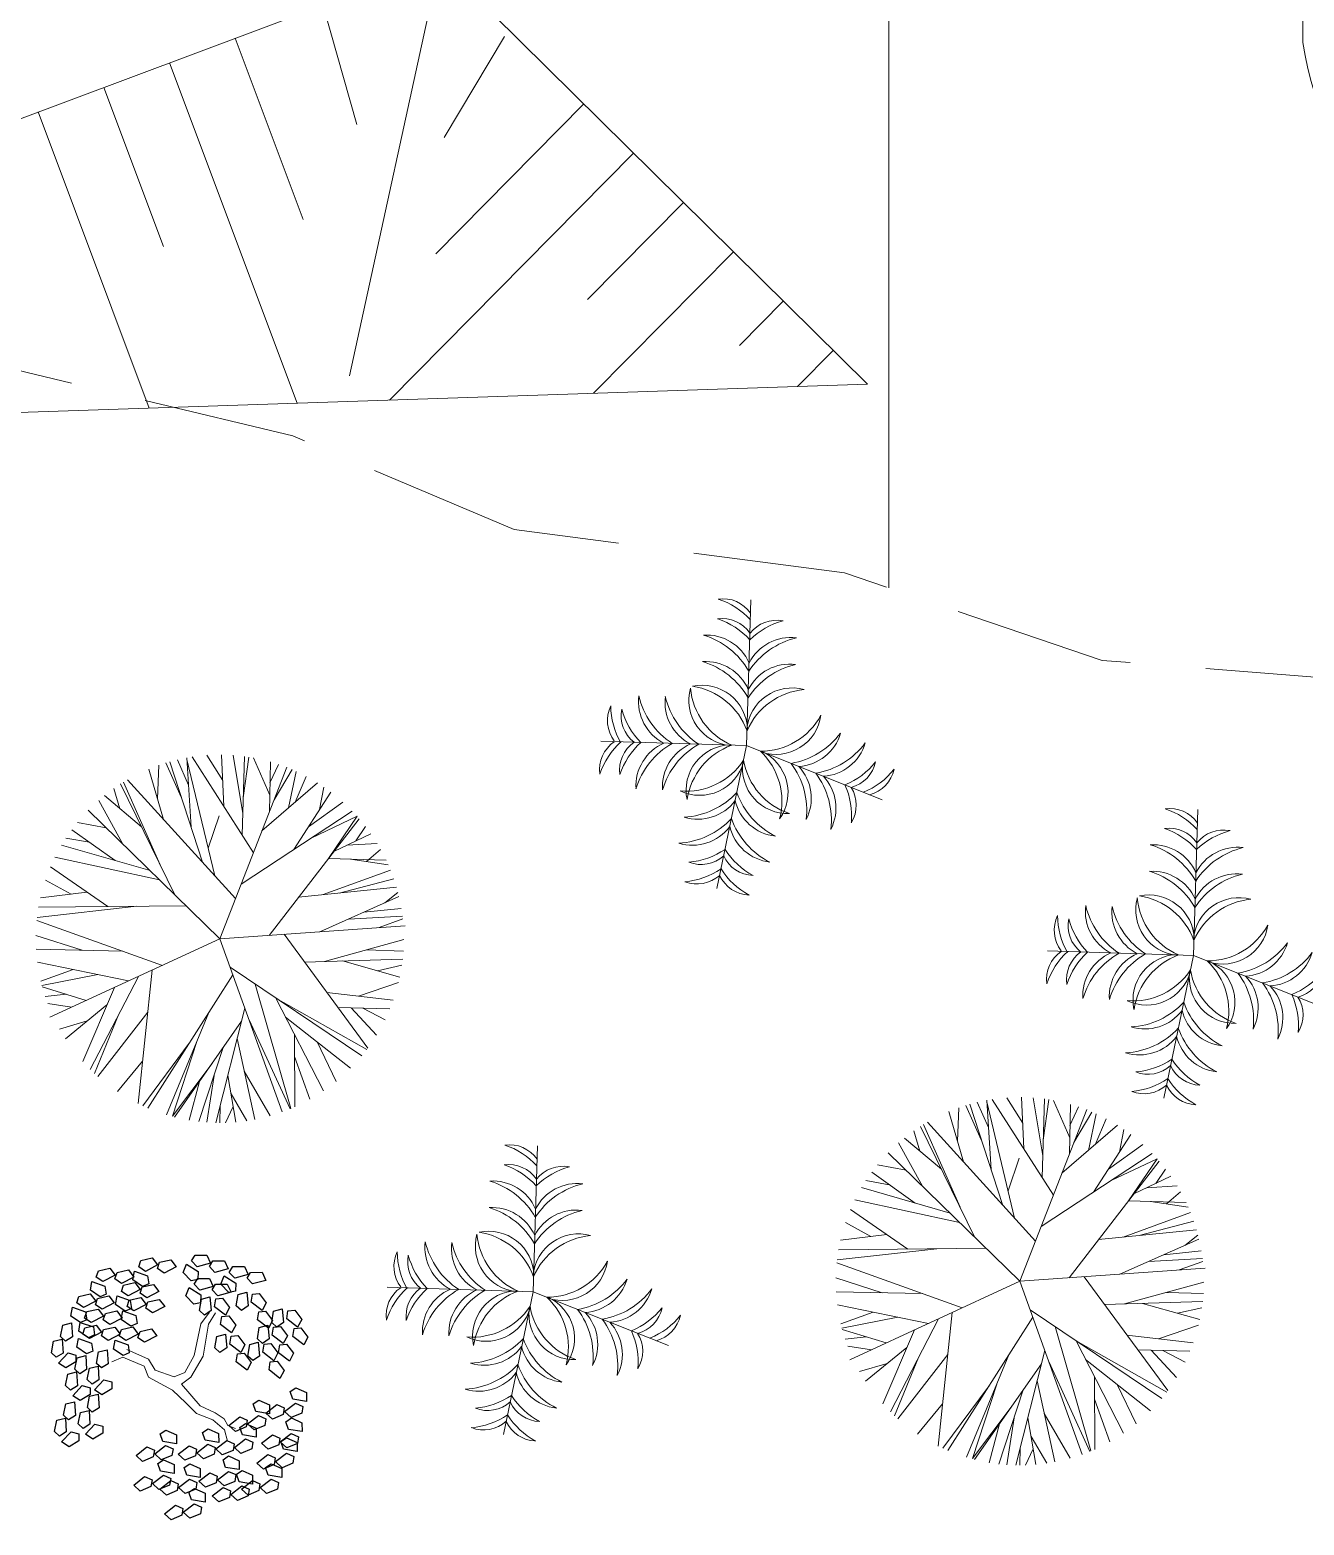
# Model space of a CAD drawing. Header units: millimetres. Extents: x 997 to 4249, y 599 to 1440.
# Drawn here: x 1651.54 to 1678.19, y 805.62 to 836.89 of the extents above; entities that cross this region are included whole.
import ezdxf

# ---------------------------------------------------------------- set-up
doc = ezdxf.new("R2010")
doc.units = ezdxf.units.MM
doc.linetypes.add('Continuo', pattern=[0])
doc.linetypes.add('DASHED', pattern=[19.05, 12.7, -6.35])
doc.layers.add('cercas existentes', color=18, linetype='Continuous')
doc.layers.add('taludes', color=9, linetype='Continuous')

# ---------------------------------------------------------------- blocks, each defined once
blk = doc.blocks.new('L', base_point=(1.3683, 0.5913))
at = {"linetype": 'Continuo'}
for p, q in [((1.2809, 0.65), (1.3117, 0.675)), ((1.3117, 0.675), (1.3419, 0.6213)), ((1.2937, 0.5998), (1.2809, 0.65)), ((1.3225, 0.5909), (1.2937, 0.5998)), ((1.3419, 0.6213), (1.3225, 0.5909)), ((1.2753, 0.5668), (1.3061, 0.5917)), ((1.2881, 0.5166), (1.2753, 0.5668)), ((1.3061, 0.5917), (1.3362, 0.538)), ((1.3362, 0.538), (1.3169, 0.5076)), ((1.337, 0.4891), (1.3557, 0.5478)), ((1.3557, 0.5478), (1.3911, 0.5544)), ((1.3911, 0.5544), (1.4042, 0.5272)), ((1.3169, 0.5076), (1.2881, 0.5166)), ((1.3763, 0.4836), (1.337, 0.4891)), ((1.4042, 0.5272), (1.3763, 0.4836))]:
    blk.add_line(p, q, dxfattribs=at)
blk = doc.blocks.new('gtfoods1')
at = {"layer": 'taludes', "lineweight": 5}
for p, q in [((-246.526, 252.201), (-246.289, 175.705)), ((-268.619, 175.795, -152.544), (-267.2, 172.003, -152.544)), ((-269.992, 175.281, -152.544), (-267.327, 168.16, -152.544)), ((-271.366, 174.767, -152.544), (-270.12, 171.437, -152.544)), ((-272.74, 174.253, -152.544), (-270.421, 168.056, -152.544)), ((-261.33, 174.421, -152.544), (-264.427, 171.287, -152.544)), ((-260.287, 173.39, -152.544), (-265.391, 168.225, -152.544)), ((-259.244, 172.359, -152.544), (-261.251, 170.328, -152.544)), ((-258.2, 171.328, -152.544), (-261.126, 168.368, -152.544)), ((-257.157, 170.298, -152.544), (-258.075, 169.368, -152.544)), ((-256.114, 169.267, -152.544), (-256.861, 168.511, -152.544))]:
    blk.add_line(p, q, dxfattribs=at)
at = {"layer": 'taludes', "linetype": 'Continuous', "lineweight": 5}
for p, q in [((-257.833, 164.049, 12.071), (-257.925, 161, 12.071)), ((-260.974, 161.092, 12.071), (-257.925, 161, 12.071)), ((-258.545, 158.013, 12.071), (-257.925, 161, 12.071)), ((-255.091, 159.87, 12.071), (-257.925, 161, 12.071)), ((-248.487, 159.663, 12.071), (-248.58, 156.614, 12.071)), ((-251.629, 156.706, 12.071), (-248.58, 156.614, 12.071)), ((-249.2, 153.627, 12.071), (-248.58, 156.614, 12.071)), ((-245.746, 155.484, 12.071), (-248.58, 156.614, 12.071)), ((-262.299, 152.631, 12.071), (-262.391, 149.581, 12.071)), ((-265.44, 149.674, 12.071), (-262.391, 149.581, 12.071)), ((-263.011, 146.595, 12.071), (-262.391, 149.581, 12.071)), ((-259.557, 148.452, 12.071), (-262.391, 149.581, 12.071))]:
    blk.add_line(p, q, dxfattribs=at)
at = {"layer": 'taludes', "lineweight": 5, "extrusion": (-0.01642, -0.01246, 0.999788)}
for p, q in [((-269.543, 159.292, 12.094), (-269.632, 160.745, 12.111)), ((-268.239, 158.76, 12.109), (-269.522, 160.764, 12.113)), ((-268.882, 160.268, 12.117), (-269.211, 160.798, 12.118)), ((-268.858, 159.727, 12.111), (-268.905, 160.808, 12.124)), ((-268.464, 159.581, 12.116), (-268.663, 160.798, 12.127)), ((-268.478, 159.133, 12.11), (-268.427, 160.773, 12.131)), ((-268.454, 159.91, 12.12), (-268.336, 160.76, 12.132)), ((-267.898, 159.962, 12.13), (-268.237, 160.743, 12.134)), ((-270.118, 159.456, 12.087), (-270.425, 160.51, 12.095)), ((-270.243, 159.888, 12.09), (-270.214, 160.591, 12.099)), ((-269.747, 159.921, 12.099), (-270.071, 160.638, 12.102)), ((-269.306, 158.563, 12.089), (-269.988, 160.663, 12.104)), ((-269.597, 160.173, 12.104), (-269.83, 160.704, 12.107)), ((-269.049, 158.28, 12.09), (-269.63, 160.71, 12.11)), ((-268.941, 156.961, 12.075), (-267.54, 160.552, 12.143)), ((-267.905, 159.616, 12.125), (-267.884, 160.66, 12.138)), ((-267.893, 160.22, 12.133), (-267.716, 160.608, 12.141)), ((-267.808, 159.864, 12.13), (-267.432, 160.499, 12.144)), ((-267.506, 159.698, 12.133), (-267.345, 160.461, 12.145)), ((-271.031, 159.681, 12.075), (-271.159, 160.104, 12.078)), ((-269.881, 157.879, 12.071), (-271.02, 160.198, 12.081)), ((-270.191, 158.51, 12.074), (-270.957, 160.238, 12.083)), ((-268.613, 157.801, 12.091), (-270.873, 160.288, 12.085)), ((-268.06, 159.219, 12.118), (-266.9, 160.221, 12.149)), ((-267.368, 159.817, 12.136), (-267.134, 160.357, 12.147)), ((-266.855, 159.662, 12.143), (-266.768, 160.135, 12.15)), ((-270.98, 158.951, 12.066), (-271.475, 159.855, 12.069)), ((-270.581, 159.303, 12.077), (-271.357, 159.955, 12.073)), ((-267.397, 158.826, 12.124), (-266.619, 160.027, 12.151)), ((-267.088, 159.303, 12.135), (-266.367, 159.819, 12.153)), ((-268.941, 156.961, 12.075), (-271.694, 159.648, 12.063)), ((-269.187, 158.855, 12.095), (-268.956, 159.534, 12.107)), ((-268.495, 158.103, 12.097), (-266.173, 159.632, 12.154)), ((-267.913, 157.033, 12.093), (-266.026, 159.471, 12.154)), ((-267.029, 159.068, 12.133), (-266.072, 159.523, 12.154)), ((-266.072, 159.523, 12.154), (-266.667, 158.642, 12.133)), ((-271.129, 158.596, 12.059), (-272.039, 159.242, 12.053)), ((-271.319, 159.282, 12.065), (-271.919, 159.396, 12.056)), ((-266.555, 158.787, 12.137), (-265.782, 159.156, 12.154)), ((-266.094, 159.007, 12.147), (-265.892, 159.307, 12.154)), ((-270.402, 158.387, 12.069), (-272.252, 158.92, 12.045)), ((-271.67, 158.98, 12.055), (-272.162, 159.065, 12.048)), ((-266.286, 158.916, 12.143), (-265.651, 158.955, 12.154)), ((-270.202, 158.192, 12.07), (-272.39, 158.665, 12.04)), ((-266.667, 158.642, 12.133), (-265.464, 158.608, 12.153)), ((-266.212, 158.629, 12.141), (-265.419, 158.509, 12.152)), ((-265.875, 158.578, 12.146), (-265.579, 158.831, 12.154)), ((-271.285, 157.635, 12.045), (-272.482, 158.464, 12.036)), ((-266.782, 157.884, 12.122), (-265.373, 158.398, 12.152)), ((-271.723, 157.938, 12.041), (-272.691, 157.818, 12.024)), ((-272.054, 157.897, 12.036), (-272.587, 158.188, 12.03)), ((-267.294, 157.832, 12.113), (-265.248, 158.038, 12.149)), ((-266.447, 157.917, 12.128), (-265.304, 158.215, 12.15)), ((-265.49, 157.712, 12.141), (-265.218, 157.928, 12.148)), ((-270.678, 157.641, 12.055), (-272.762, 157.406, 12.018)), ((-269.649, 157.652, 12.072), (-272.731, 157.62, 12.021)), ((-266.849, 157.109, 12.111), (-265.196, 157.842, 12.147)), ((-265.93, 157.517, 12.131), (-265.147, 157.597, 12.145)), ((-270.144, 156.405, 12.048), (-272.769, 157.345, 12.017)), ((-266.251, 157.374, 12.124), (-265.123, 157.437, 12.144)), ((-265.611, 157.197, 12.133), (-265.116, 157.376, 12.143)), ((-271.82, 156.721, 12.025), (-272.787, 157.031, 12.013)), ((-268.941, 156.961, 12.075), (-265.066, 157.235, 12.142)), ((-267.598, 157.056, 12.098), (-265.847, 154.673, 12.097)), ((-270.973, 156.702, 12.038), (-272.782, 156.743, 12.009)), ((-268.941, 156.961, 12.075), (-272.494, 155.321, 11.996)), ((-268.941, 156.961, 12.075), (-267.635, 153.341, 12.051)), ((-266.75, 156.488, 12.105), (-265.094, 156.945, 12.138)), ((-265.876, 156.729, 12.122), (-265.102, 156.702, 12.135)), ((-270.85, 156.079, 12.033), (-272.756, 156.469, 12.006)), ((-268.725, 156.364, 12.071), (-265.974, 154.511, 12.093)), ((-267.171, 156.475, 12.098), (-265.117, 156.538, 12.133)), ((-266.378, 156.499, 12.111), (-265.178, 156.16, 12.127)), ((-265.645, 156.292, 12.121), (-265.134, 156.406, 12.131)), ((-272.009, 156.316, 12.017), (-272.684, 156.072, 12.002)), ((-271.496, 156.211, 12.024), (-272.661, 155.983, 12.002)), ((-270.643, 156.175, 12.037), (-271.65, 154.229, 11.996)), ((-270.358, 156.306, 12.044), (-270.648, 153.513, 12.004)), ((-268.669, 156.207, 12.07), (-270.449, 153.422, 12.006)), ((-266.041, 155.759, 12.108), (-265.204, 156.044, 12.125)), ((-271.738, 155.67, 12.013), (-272.654, 155.954, 12.001)), ((-272.157, 155.8, 12.008), (-272.593, 155.751, 12)), ((-271.146, 155.943, 12.026), (-271.809, 154.397, 11.996)), ((-268.203, 156.012, 12.075), (-267.454, 153.412, 12.055)), ((-267.767, 155.718, 12.079), (-265.869, 154.643, 12.097)), ((-267.767, 155.718, 12.079), (-266.773, 153.782, 12.071)), ((-266.701, 155.836, 12.098), (-265.314, 155.675, 12.119)), ((-272.043, 155.529, 12.006), (-272.542, 155.607, 11.999)), ((-271.302, 155.578, 12.019), (-272.171, 154.872, 11.996)), ((-270.449, 155.429, 12.031), (-271.492, 154.082, 11.997)), ((-269.171, 155.421, 12.052), (-270.06, 153.28, 12.011)), ((-268.418, 155.512, 12.066), (-269.022, 153.114, 12.026)), ((-266.473, 155.526, 12.098), (-265.383, 155.496, 12.115)), ((-266.196, 155.518, 12.102), (-265.663, 154.946, 12.104)), ((-265.951, 155.512, 12.106), (-265.486, 155.267, 12.111)), ((-271.716, 155.242, 12.008), (-272.293, 155.074, 11.996)), ((-271.06, 155.369, 12.02), (-271.564, 154.147, 11.997)), ((-268.488, 155.235, 12.061), (-269.89, 153.232, 12.013)), ((-268.33, 155.267, 12.064), (-267.474, 153.403, 12.055)), ((-267.565, 155.324, 12.077), (-266.207, 154.253, 12.086)), ((-269.425, 154.81, 12.04), (-269.932, 153.252, 12.013)), ((-268.578, 154.876, 12.055), (-268.21, 153.183, 12.04)), ((-267.378, 154.962, 12.076), (-267.375, 153.446, 12.057)), ((-266.904, 154.803, 12.082), (-266.511, 153.978, 12.078)), ((-269.583, 154.776, 12.037), (-270.552, 153.467, 12.005)), ((-268.871, 154.689, 12.048), (-269.379, 153.138, 12.02)), ((-267.377, 154.498, 12.07), (-267.058, 153.605, 12.064)), ((-270.556, 154.4, 12.017), (-271.081, 153.764, 12)), ((-269.105, 154.355, 12.04), (-269.932, 153.252, 12.013)), ((-268.43, 154.195, 12.049), (-267.886, 153.261, 12.046)), ((-269.369, 153.978, 12.031), (-269.581, 153.167, 12.017)), ((-269.063, 154.103, 12.037), (-269.216, 153.123, 12.023)), ((-268.773, 154.105, 12.042), (-268.608, 153.128, 12.033)), ((-268.707, 153.717, 12.038), (-268.376, 153.155, 12.037)), ((-252.866, 153.011, 12.104), (-253.1, 153.542, 12.107)), ((-252.812, 152.13, 12.094), (-252.902, 153.583, 12.111)), ((-252.319, 151.118, 12.09), (-252.899, 153.548, 12.11)), ((-251.508, 151.598, 12.109), (-252.791, 153.602, 12.113)), ((-252.151, 153.106, 12.117), (-252.481, 153.636, 12.118)), ((-252.127, 152.565, 12.111), (-252.175, 153.646, 12.124)), ((-251.733, 152.419, 12.116), (-251.932, 153.636, 12.127)), ((-251.747, 151.971, 12.11), (-251.696, 153.611, 12.131)), ((-251.723, 152.748, 12.12), (-251.606, 153.598, 12.132)), ((-251.167, 152.8, 12.13), (-251.507, 153.581, 12.134)), ((-268.932, 153.474, 12.032), (-268.945, 153.113, 12.027)), ((-268.664, 153.457, 12.036), (-268.825, 153.115, 12.029)), ((-253.387, 152.294, 12.087), (-253.694, 153.348, 12.095)), ((-253.513, 152.726, 12.09), (-253.483, 153.429, 12.099)), ((-253.017, 152.759, 12.099), (-253.341, 153.476, 12.102)), ((-252.576, 151.402, 12.089), (-253.257, 153.501, 12.104)), ((-252.21, 149.799, 12.075), (-250.81, 153.39, 12.143)), ((-251.174, 152.454, 12.125), (-251.153, 153.498, 12.138)), ((-251.162, 153.058, 12.133), (-250.986, 153.446, 12.141)), ((-251.078, 152.702, 12.13), (-250.702, 153.337, 12.144)), ((-250.776, 152.536, 12.133), (-250.614, 153.299, 12.145)), ((-254.3, 152.519, 12.075), (-254.429, 152.942, 12.078)), ((-253.151, 150.717, 12.071), (-254.29, 153.036, 12.081)), ((-253.461, 151.348, 12.074), (-254.226, 153.076, 12.083)), ((-251.883, 150.639, 12.091), (-254.142, 153.126, 12.085)), ((-251.329, 152.057, 12.118), (-250.169, 153.06, 12.149)), ((-250.637, 152.655, 12.136), (-250.404, 153.195, 12.147)), ((-250.125, 152.5, 12.143), (-250.038, 152.973, 12.15)), ((-254.249, 151.789, 12.066), (-254.745, 152.693, 12.069)), ((-253.85, 152.141, 12.077), (-254.626, 152.793, 12.073)), ((-250.667, 151.664, 12.124), (-249.888, 152.865, 12.151)), ((-250.357, 152.141, 12.135), (-249.636, 152.658, 12.153)), ((-252.21, 149.799, 12.075), (-254.964, 152.486, 12.063)), ((-252.456, 151.693, 12.095), (-252.225, 152.372, 12.107)), ((-251.764, 150.941, 12.097), (-249.442, 152.47, 12.154)), ((-251.182, 149.872, 12.093), (-249.295, 152.309, 12.154)), ((-250.298, 151.906, 12.133), (-249.342, 152.361, 12.154)), ((-249.342, 152.361, 12.154), (-249.937, 151.48, 12.133)), ((-254.398, 151.434, 12.059), (-255.308, 152.08, 12.053)), ((-254.588, 152.12, 12.065), (-255.189, 152.234, 12.056)), ((-249.825, 151.625, 12.137), (-249.052, 151.995, 12.154)), ((-249.364, 151.845, 12.147), (-249.162, 152.145, 12.154)), ((-253.671, 151.225, 12.069), (-255.522, 151.758, 12.045)), ((-254.94, 151.818, 12.055), (-255.431, 151.903, 12.048)), ((-249.555, 151.754, 12.143), (-248.921, 151.793, 12.154)), ((-249.144, 151.416, 12.146), (-248.849, 151.669, 12.154)), ((-253.472, 151.03, 12.07), (-255.66, 151.503, 12.04)), ((-249.937, 151.48, 12.133), (-248.734, 151.446, 12.153)), ((-249.481, 151.467, 12.141), (-248.689, 151.347, 12.152)), ((-254.555, 150.473, 12.045), (-255.752, 151.302, 12.036)), ((-250.051, 150.722, 12.122), (-248.642, 151.236, 12.152)), ((-249.716, 150.755, 12.128), (-248.573, 151.053, 12.15)), ((-254.993, 150.776, 12.041), (-255.961, 150.656, 12.024)), ((-255.324, 150.735, 12.036), (-255.856, 151.026, 12.03)), ((-250.564, 150.67, 12.113), (-248.517, 150.876, 12.149)), ((-248.76, 150.55, 12.141), (-248.487, 150.766, 12.148)), ((-253.948, 150.479, 12.055), (-256.031, 150.244, 12.018)), ((-252.918, 150.49, 12.072), (-256.001, 150.458, 12.021)), ((-250.118, 149.947, 12.111), (-248.466, 150.68, 12.147)), ((-249.199, 150.355, 12.131), (-248.416, 150.435, 12.145)), ((-253.414, 149.243, 12.048), (-256.038, 150.183, 12.017)), ((-249.521, 150.212, 12.124), (-248.393, 150.275, 12.144)), ((-248.881, 150.035, 12.133), (-248.386, 150.214, 12.143)), ((-255.09, 149.559, 12.025), (-256.057, 149.869, 12.013)), ((-252.21, 149.799, 12.075), (-255.764, 148.159, 11.996)), ((-252.21, 149.799, 12.075), (-248.336, 150.073, 12.142)), ((-252.21, 149.799, 12.075), (-250.905, 146.179, 12.051)), ((-250.867, 149.894, 12.098), (-249.116, 147.512, 12.097)), ((-250.019, 149.326, 12.105), (-248.363, 149.783, 12.138)), ((-254.243, 149.54, 12.038), (-256.051, 149.581, 12.009)), ((-249.146, 149.567, 12.122), (-248.372, 149.54, 12.135)), ((-254.12, 148.917, 12.033), (-256.026, 149.307, 12.006)), ((-255.278, 149.154, 12.017), (-255.953, 148.91, 12.002)), ((-251.995, 149.202, 12.071), (-249.243, 147.349, 12.093)), ((-250.44, 149.313, 12.098), (-248.386, 149.376, 12.133)), ((-249.647, 149.337, 12.111), (-248.447, 148.998, 12.127)), ((-248.914, 149.13, 12.121), (-248.403, 149.244, 12.131)), ((-254.765, 149.049, 12.024), (-255.931, 148.821, 12.002)), ((-253.913, 149.013, 12.037), (-254.919, 147.067, 11.996)), ((-253.627, 149.145, 12.044), (-253.918, 146.351, 12.004)), ((-251.938, 149.045, 12.07), (-253.719, 146.26, 12.006)), ((-251.472, 148.85, 12.075), (-250.724, 146.25, 12.055)), ((-249.311, 148.597, 12.108), (-248.474, 148.882, 12.125)), ((-255.007, 148.508, 12.013), (-255.923, 148.792, 12.001)), ((-255.426, 148.638, 12.008), (-255.862, 148.589, 12)), ((-254.415, 148.781, 12.026), (-255.078, 147.235, 11.996)), ((-251.036, 148.556, 12.079), (-249.139, 147.481, 12.097)), ((-251.036, 148.556, 12.079), (-250.042, 146.62, 12.071)), ((-249.971, 148.674, 12.098), (-248.584, 148.513, 12.119)), ((-255.312, 148.367, 12.006), (-255.811, 148.445, 11.999)), ((-254.572, 148.416, 12.019), (-255.441, 147.71, 11.996)), ((-253.719, 148.267, 12.031), (-254.762, 146.92, 11.997)), ((-252.44, 148.259, 12.052), (-253.329, 146.118, 12.011)), ((-251.688, 148.35, 12.066), (-252.292, 145.952, 12.026)), ((-249.742, 148.364, 12.098), (-248.652, 148.334, 12.115)), ((-249.466, 148.356, 12.102), (-248.932, 147.784, 12.104)), ((-249.221, 148.35, 12.106), (-248.756, 148.105, 12.111)), ((-254.985, 148.08, 12.008), (-255.562, 147.912, 11.996)), ((-254.33, 148.207, 12.02), (-254.833, 146.985, 11.997)), ((-251.758, 148.073, 12.061), (-253.16, 146.07, 12.013)), ((-251.599, 148.105, 12.064), (-250.744, 146.241, 12.055)), ((-250.834, 148.162, 12.077), (-249.476, 147.091, 12.086)), ((-252.853, 147.614, 12.037), (-253.822, 146.305, 12.005)), ((-252.694, 147.648, 12.04), (-253.201, 146.09, 12.013)), ((-251.848, 147.715, 12.055), (-251.479, 146.021, 12.04)), ((-250.648, 147.8, 12.076), (-250.645, 146.284, 12.057)), ((-250.173, 147.641, 12.082), (-249.78, 146.816, 12.078)), ((-252.14, 147.527, 12.048), (-252.648, 145.976, 12.02)), ((-250.647, 147.336, 12.07), (-250.327, 146.443, 12.064)), ((-253.825, 147.238, 12.017), (-254.35, 146.602, 12)), ((-252.374, 147.193, 12.04), (-253.201, 146.09, 12.013)), ((-251.699, 147.033, 12.049), (-251.155, 146.099, 12.046)), ((-252.638, 146.816, 12.031), (-252.851, 146.005, 12.017)), ((-252.332, 146.941, 12.037), (-252.486, 145.961, 12.023)), ((-252.042, 146.943, 12.042), (-251.878, 145.966, 12.033)), ((-251.977, 146.555, 12.038), (-251.645, 145.993, 12.037)), ((-252.201, 146.312, 12.032), (-252.214, 145.951, 12.027)), ((-251.933, 146.295, 12.036), (-252.094, 145.953, 12.029))]:
    blk.add_line(p, q, dxfattribs=at)
at = {"layer": 'taludes', "linetype": 'Continuo', "lineweight": 5, "extrusion": (-0.012368, -0.016489, 0.999788)}
for p, q in [((-269.34, 148.906, 12.097), (-269.159, 149.156, 12.103)), ((-269.477, 148.249, 12.084), (-269.34, 148.906, 12.097)), ((-269.289, 148.229, 12.086), (-269.181, 148.901, 12.099)), ((-269.181, 148.901, 12.099), (-269.029, 149.139, 12.104)), ((-270.967, 148.214, 12.065), (-271.202, 148.114, 12.061)), ((-270.525, 148.025, 12.068), (-270.967, 148.214, 12.065)), ((-270.433, 148.171, 12.071), (-270.89, 148.374, 12.069)), ((-269.676, 147.89, 12.076), (-269.477, 148.249, 12.084)), ((-269.549, 147.792, 12.076), (-269.289, 148.229, 12.086)), ((-270.431, 147.793, 12.065), (-270.525, 148.025, 12.068)), ((-270.296, 147.937, 12.069), (-270.433, 148.171, 12.071)), ((-269.896, 147.803, 12.072), (-270.296, 147.937, 12.069)), ((-269.933, 147.52, 12.067), (-270.431, 147.793, 12.065)), ((-269.896, 147.803, 12.072), (-269.676, 147.89, 12.076)), ((-269.741, 147.649, 12.071), (-269.549, 147.792, 12.076)), ((-269.741, 147.649, 12.071), (-269.351, 147.192, 12.068)), ((-269.933, 147.52, 12.067), (-269.652, 147.255, 12.066)), ((-269.652, 147.255, 12.066), (-269.428, 147.032, 12.065)), ((-269.428, 147.032, 12.065), (-269.085, 146.9, 12.067)), ((-269.351, 147.192, 12.068), (-269.037, 147.047, 12.07)), ((-269.037, 147.047, 12.07), (-268.853, 146.919, 12.07)), ((-269.085, 146.9, 12.067), (-268.846, 146.69, 12.066)), ((-268.853, 146.919, 12.07), (-268.771, 146.782, 12.069)), ((-268.846, 146.69, 12.066), (-268.781, 146.458, 12.063)), ((-268.771, 146.782, 12.069), (-268.614, 146.723, 12.07))]:
    blk.add_line(p, q, dxfattribs=at)
at = {"layer": 'taludes', "linetype": 'Continuous', "lineweight": 5, "ltscale": 1.5}
blk.add_lwpolyline([(-254.951, 605.674), (-254.949, 164.3)], dxfattribs=at)
at = {"layer": 'taludes', "linetype": 'DASHED', "lineweight": 5, "ltscale": 0.25}
blk.add_lwpolyline([(0, 0), (-166.893, 120.779), (-198.481, 138.664), (-206.292, 144.271), (-240.409, 161.989), (-250.491, 162.784), (-255.881, 164.617), (-262.783, 165.519), (-267.413, 167.477), (-278.409, 170.104), (-300.406, 173.297), (-310.753, 169.861), (-320.828, 172.706), (-341.375, 180.171)], dxfattribs=at)
at = {"layer": 'taludes', "lineweight": 5}
for points, elevation in [([(-713.332, 331.318), (-710.841, 331.221), (-691.321, 330.807), (-663.006, 321.026), (-631.197, 307.062), (-578.354, 278.127), (-564.885, 274.255), (-544.871, 270.452), (-526.339, 286.422), (-506.785, 297.004), (-484.325, 280.822), (-427.732, 234.121), (-394.233, 208.646), (-293.309, 172.951), (-278.688, 167.779), (-255.398, 168.56)], 13.33), ([(-390.397, 220.696), (-383.545, 214.353), (-359.079, 204.001), (-327.764, 191.231), (-309.238, 184.044), (-275.914, 173.065), (-264.341, 177.396), (-255.398, 168.56)], -152.544), ([(-264.341, 177.396), (-266.227, 168.731)], -152.544), ([(-266.766, 176.421), (-266.079, 173.99)], -152.544), ([(-262.989, 175.83), (-264.249, 173.72)], -152.544)]:
    blk.add_lwpolyline(points, dxfattribs=dict(at, elevation=elevation))
blk.add_arc((-239.579, 176.711, -12.529), 6.786, 188.5309, 261.534, dxfattribs=at)
at = {"layer": 'taludes', "linetype": 'Continuous', "lineweight": 5}
for centre, radius, start, end in [((-258.421, 163.369, 12.071), 0.704, 34.5568, 97.8912), ((-259.017, 162.562, 12.071), 1.585, 42.3431, 71.6462), ((-258.434, 162.953, 12.071), 0.704, 34.5568, 97.8912), ((-259.029, 162.146, 12.071), 1.585, 42.3431, 71.6462), ((-256.753, 162.077, 12.071), 1.585, 104.8875, 134.1905), ((-257.299, 162.918, 12.071), 0.704, 78.6425, 141.9769), ((-258.767, 162.339, 12.071), 0.975, 23.5157, 93.6605), ((-259.299, 161.746, 12.071), 1.635, 29.638, 73.3034), ((-256.508, 161.662, 12.071), 1.635, 103.2303, 146.8956), ((-257.004, 162.286, 12.071), 0.975, 82.8731, 153.0179), ((-258.784, 161.784, 12.071), 0.975, 23.5157, 93.6605), ((-259.316, 161.192, 12.071), 1.635, 29.638, 73.3034), ((-256.525, 161.107, 12.071), 1.635, 103.2303, 146.8956), ((-257.02, 161.731, 12.071), 0.975, 82.8731, 153.0179), ((-259.211, 161.921, 12.071), 0.975, 172.8731, 243.0179), ((-258.587, 162.416, 12.071), 1.635, 193.2303, 236.8956), ((-258.656, 161.904, 12.071), 0.975, 172.8731, 243.0179), ((-258.033, 162.399, 12.071), 1.635, 193.2303, 236.8956), ((-258.182, 161.95, 12.071), 0.951, 164.6323, 264.8409), ((-257.666, 162.329, 12.071), 1.438, 185.079, 246.6004), ((-258.858, 161.313, 12.071), 0.951, 1.6928, 101.9014), ((-259.268, 160.821, 12.071), 1.438, 19.9333, 81.4546), ((-256.975, 161.256, 12.071), 0.951, 74.6323, 174.8409), ((-256.596, 160.74, 12.071), 1.438, 95.079, 156.6004), ((-260.132, 161.525, 12.071), 0.704, 154.0494, 217.3837), ((-259.18, 161.841, 12.071), 1.585, 180.2943, 209.5974), ((-259.844, 161.625, 12.071), 0.704, 168.6425, 231.9769), ((-259.003, 162.171, 12.071), 1.585, 194.8875, 224.1905), ((-257.633, 162.322, 12.071), 1.438, 269.9333, 331.4546), ((-257.311, 161.769, 12.071), 0.951, 251.6928, 351.9014), ((-260.294, 160.503, 12.071), 0.704, 124.5568, 187.8912), ((-259.487, 159.908, 12.071), 1.585, 132.3431, 161.6462), ((-259.878, 160.491, 12.071), 0.704, 124.5568, 187.8912), ((-259.071, 159.895, 12.071), 1.585, 132.3431, 161.6462), ((-259.265, 160.158, 12.071), 0.975, 113.5157, 183.6605), ((-258.672, 159.626, 12.071), 1.635, 119.638, 163.3034), ((-258.71, 160.141, 12.071), 0.975, 113.5157, 183.6605), ((-257.269, 162.241, 12.071), 1.635, 279.638, 323.3034), ((-256.894, 161.538, 12.071), 0.975, 273.5157, 343.6605), ((-256.753, 162.035, 12.071), 1.635, 279.638, 323.3034), ((-256.378, 161.333, 12.071), 0.975, 273.5157, 343.6605), ((-258.117, 159.609, 12.071), 1.635, 119.638, 163.3034), ((-258.239, 160.067, 12.071), 0.951, 91.6928, 191.9014), ((-257.747, 159.657, 12.071), 1.438, 109.9333, 171.4546), ((-258.623, 159.839, 12.071), 1.438, 345.079, 46.6004), ((-258.009, 160.019, 12.071), 0.951, 324.6323, 64.8409), ((-259.189, 161.486, 12.071), 1.438, 265.079, 326.6004), ((-258.905, 160.912, 12.071), 0.951, 244.6323, 344.8409), ((-257.061, 160.529, 12.071), 0.951, 171.6928, 271.9014), ((-256.572, 160.942, 12.071), 1.438, 189.9333, 251.4546), ((-258.302, 159.647, 12.071), 1.635, 353.2303, 36.8956), ((-257.547, 159.899, 12.071), 0.975, 332.8731, 43.0179), ((-257.787, 159.442, 12.071), 1.635, 353.2303, 36.8956), ((-256.47, 161.645, 12.071), 1.585, 292.3431, 321.6462), ((-255.915, 160.809, 12.071), 0.704, 284.5568, 347.8912), ((-256.083, 161.491, 12.071), 1.585, 292.3431, 321.6462), ((-255.529, 160.655, 12.071), 0.704, 284.5568, 347.8912), ((-257.031, 159.694, 12.071), 0.975, 332.8731, 43.0179), ((-257.313, 159.53, 12.071), 1.585, 354.8875, 24.1905), ((-256.336, 159.755, 12.071), 0.704, 328.6425, 31.9769), ((-259.322, 161.136, 12.071), 1.635, 273.2303, 316.8956), ((-258.943, 160.436, 12.071), 0.975, 252.8731, 323.0179), ((-257.216, 160.077, 12.071), 0.975, 193.5157, 263.6605), ((-256.589, 160.569, 12.071), 1.635, 199.638, 243.3034), ((-259.435, 160.593, 12.071), 1.635, 273.2303, 316.8956), ((-256.702, 160.025, 12.071), 1.635, 199.638, 243.3034), ((-249.076, 158.983, 12.071), 0.704, 34.5568, 97.8912), ((-249.672, 158.176, 12.071), 1.585, 42.3431, 71.6462), ((-259.056, 159.893, 12.071), 0.975, 252.8731, 323.0179), ((-257.328, 159.534, 12.071), 0.975, 193.5157, 263.6605), ((-249.088, 158.567, 12.071), 0.704, 34.5568, 97.8912), ((-249.684, 157.76, 12.071), 1.585, 42.3431, 71.6462), ((-247.408, 157.691, 12.071), 1.585, 104.8875, 134.1905), ((-247.954, 158.533, 12.071), 0.704, 78.6425, 141.9769), ((-249.422, 157.953, 12.071), 0.975, 23.5157, 93.6605), ((-249.954, 157.36, 12.071), 1.635, 29.638, 73.3034), ((-247.163, 157.276, 12.071), 1.635, 103.2303, 146.8956), ((-247.658, 157.9, 12.071), 0.975, 82.8731, 153.0179), ((-259.266, 160.142, 12.071), 1.585, 274.8875, 304.1905), ((-258.875, 159.218, 12.071), 0.704, 248.6425, 311.9769), ((-257.763, 158.988, 12.071), 0.704, 204.5568, 267.8912), ((-257.036, 159.679, 12.071), 1.585, 212.3431, 241.6462), ((-259.351, 159.734, 12.071), 1.585, 274.8875, 304.1905), ((-258.959, 158.811, 12.071), 0.704, 248.6425, 311.9769), ((-257.848, 158.58, 12.071), 0.704, 204.5568, 267.8912), ((-257.121, 159.271, 12.071), 1.585, 212.3431, 241.6462), ((-249.438, 157.398, 12.071), 0.975, 23.5157, 93.6605), ((-249.97, 156.806, 12.071), 1.635, 29.638, 73.3034), ((-247.18, 156.721, 12.071), 1.635, 103.2303, 146.8956), ((-247.675, 157.345, 12.071), 0.975, 82.8731, 153.0179), ((-249.866, 157.535, 12.071), 0.975, 172.8731, 243.0179), ((-249.242, 158.03, 12.071), 1.635, 193.2303, 236.8956), ((-249.311, 157.518, 12.071), 0.975, 172.8731, 243.0179), ((-248.688, 158.013, 12.071), 1.635, 193.2303, 236.8956), ((-248.836, 157.564, 12.071), 0.951, 164.6323, 264.8409), ((-248.321, 157.943, 12.071), 1.438, 185.079, 246.6004), ((-249.513, 156.927, 12.071), 0.951, 1.6928, 101.9014), ((-249.922, 156.435, 12.071), 1.438, 19.9333, 81.4546), ((-247.63, 156.87, 12.071), 0.951, 74.6323, 174.8409), ((-247.25, 156.354, 12.071), 1.438, 95.079, 156.6004), ((-250.787, 157.139, 12.071), 0.704, 154.0494, 217.3837), ((-249.835, 157.455, 12.071), 1.585, 180.2943, 209.5974), ((-250.499, 157.239, 12.071), 0.704, 168.6425, 231.9769), ((-249.657, 157.785, 12.071), 1.585, 194.8875, 224.1905), ((-248.288, 157.936, 12.071), 1.438, 269.9333, 331.4546), ((-247.966, 157.383, 12.071), 0.951, 251.6928, 351.9014), ((-250.949, 156.117, 12.071), 0.704, 124.5568, 187.8912), ((-250.142, 155.522, 12.071), 1.585, 132.3431, 161.6462), ((-250.533, 156.105, 12.071), 0.704, 124.5568, 187.8912), ((-249.726, 155.509, 12.071), 1.585, 132.3431, 161.6462), ((-249.919, 155.772, 12.071), 0.975, 113.5157, 183.6605), ((-249.327, 155.24, 12.071), 1.635, 119.638, 163.3034), ((-247.923, 157.855, 12.071), 1.635, 279.638, 323.3034), ((-247.548, 157.152, 12.071), 0.975, 273.5157, 343.6605), ((-247.408, 157.649, 12.071), 1.635, 279.638, 323.3034), ((-247.033, 156.947, 12.071), 0.975, 273.5157, 343.6605), ((-249.365, 155.755, 12.071), 0.975, 113.5157, 183.6605), ((-248.772, 155.223, 12.071), 1.635, 119.638, 163.3034), ((-248.893, 155.681, 12.071), 0.951, 91.6928, 191.9014), ((-248.401, 155.271, 12.071), 1.438, 109.9333, 171.4546), ((-249.278, 155.453, 12.071), 1.438, 345.079, 46.6004), ((-248.663, 155.633, 12.071), 0.951, 324.6323, 64.8409), ((-249.844, 157.1, 12.071), 1.438, 265.079, 326.6004), ((-249.56, 156.526, 12.071), 0.951, 244.6323, 344.8409), ((-247.716, 156.143, 12.071), 0.951, 171.6928, 271.9014), ((-247.227, 156.556, 12.071), 1.438, 189.9333, 251.4546), ((-248.957, 155.261, 12.071), 1.635, 353.2303, 36.8956), ((-248.202, 155.513, 12.071), 0.975, 332.8731, 43.0179), ((-248.442, 155.056, 12.071), 1.635, 353.2303, 36.8956), ((-247.125, 157.259, 12.071), 1.585, 292.3431, 321.6462), ((-246.57, 156.424, 12.071), 0.704, 284.5568, 347.8912), ((-247.686, 155.308, 12.071), 0.975, 332.8731, 43.0179), ((-247.968, 155.144, 12.071), 1.585, 354.8875, 24.1905), ((-246.991, 155.369, 12.071), 0.704, 328.6425, 31.9769), ((-249.977, 156.75, 12.071), 1.635, 273.2303, 316.8956), ((-249.598, 156.05, 12.071), 0.975, 252.8731, 323.0179), ((-247.87, 155.691, 12.071), 0.975, 193.5157, 263.6605), ((-247.244, 156.183, 12.071), 1.635, 199.638, 243.3034), ((-250.09, 156.207, 12.071), 1.635, 273.2303, 316.8956), ((-249.71, 155.507, 12.071), 0.975, 252.8731, 323.0179), ((-247.983, 155.148, 12.071), 0.975, 193.5157, 263.6605), ((-247.356, 155.639, 12.071), 1.635, 199.638, 243.3034), ((-249.921, 155.756, 12.071), 1.585, 274.8875, 304.1905), ((-249.529, 154.832, 12.071), 0.704, 248.6425, 311.9769), ((-248.418, 154.602, 12.071), 0.704, 204.5568, 267.8912), ((-247.691, 155.293, 12.071), 1.585, 212.3431, 241.6462), ((-250.005, 155.348, 12.071), 1.585, 274.8875, 304.1905), ((-249.614, 154.425, 12.071), 0.704, 248.6425, 311.9769), ((-248.503, 154.194, 12.071), 0.704, 204.5568, 267.8912), ((-247.776, 154.885, 12.071), 1.585, 212.3431, 241.6462), ((-262.887, 151.951, 12.071), 0.704, 34.5568, 97.8912), ((-263.483, 151.144, 12.071), 1.585, 42.3431, 71.6462), ((-262.9, 151.535, 12.071), 0.704, 34.5568, 97.8912), ((-263.495, 150.728, 12.071), 1.585, 42.3431, 71.6462), ((-261.219, 150.659, 12.071), 1.585, 104.8875, 134.1905), ((-261.765, 151.5, 12.071), 0.704, 78.6425, 141.9769), ((-263.233, 150.921, 12.071), 0.975, 23.5157, 93.6605), ((-263.765, 150.328, 12.071), 1.635, 29.638, 73.3034), ((-260.975, 150.244, 12.071), 1.635, 103.2303, 146.8956), ((-261.47, 150.868, 12.071), 0.975, 82.8731, 153.0179), ((-263.25, 150.366, 12.071), 0.975, 23.5157, 93.6605), ((-263.782, 149.774, 12.071), 1.635, 29.638, 73.3034), ((-260.991, 149.689, 12.071), 1.635, 103.2303, 146.8956), ((-261.486, 150.313, 12.071), 0.975, 82.8731, 153.0179), ((-262.648, 150.532, 12.071), 0.951, 164.6323, 264.8409), ((-262.132, 150.911, 12.071), 1.438, 185.079, 246.6004), ((-263.324, 149.895, 12.071), 0.951, 1.6928, 101.9014), ((-263.734, 149.403, 12.071), 1.438, 19.9333, 81.4546), ((-261.441, 149.838, 12.071), 0.951, 74.6323, 174.8409), ((-261.062, 149.322, 12.071), 1.438, 95.079, 156.6004), ((-264.598, 150.107, 12.071), 0.704, 154.0494, 217.3837), ((-263.646, 150.423, 12.071), 1.585, 180.2943, 209.5974), ((-263.677, 150.503, 12.071), 0.975, 172.8731, 243.0179), ((-263.053, 150.998, 12.071), 1.635, 193.2303, 236.8956), ((-263.123, 150.486, 12.071), 0.975, 172.8731, 243.0179), ((-262.499, 150.981, 12.071), 1.635, 193.2303, 236.8956), ((-264.31, 150.207, 12.071), 0.704, 168.6425, 231.9769), ((-263.469, 150.753, 12.071), 1.585, 194.8875, 224.1905), ((-262.099, 150.904, 12.071), 1.438, 269.9333, 331.4546), ((-261.777, 150.351, 12.071), 0.951, 251.6928, 351.9014), ((-261.735, 150.822, 12.071), 1.635, 279.638, 323.3034), ((-261.36, 150.12, 12.071), 0.975, 273.5157, 343.6605), ((-264.76, 149.085, 12.071), 0.704, 124.5568, 187.8912), ((-263.954, 148.49, 12.071), 1.585, 132.3431, 161.6462), ((-264.344, 149.073, 12.071), 0.704, 124.5568, 187.8912), ((-263.538, 148.477, 12.071), 1.585, 132.3431, 161.6462), ((-263.731, 148.739, 12.071), 0.975, 113.5157, 183.6605), ((-263.138, 148.208, 12.071), 1.635, 119.638, 163.3034), ((-263.176, 148.723, 12.071), 0.975, 113.5157, 183.6605), ((-262.583, 148.191, 12.071), 1.635, 119.638, 163.3034), ((-262.705, 148.649, 12.071), 0.951, 91.6928, 191.9014), ((-262.213, 148.239, 12.071), 1.438, 109.9333, 171.4546), ((-263.089, 148.421, 12.071), 1.438, 345.079, 46.6004), ((-261.219, 150.617, 12.071), 1.635, 279.638, 323.3034), ((-260.844, 149.914, 12.071), 0.975, 273.5157, 343.6605), ((-263.655, 150.068, 12.071), 1.438, 265.079, 326.6004), ((-263.371, 149.494, 12.071), 0.951, 244.6323, 344.8409), ((-261.527, 149.11, 12.071), 0.951, 171.6928, 271.9014), ((-261.038, 149.524, 12.071), 1.438, 189.9333, 251.4546), ((-262.475, 148.601, 12.071), 0.951, 324.6323, 64.8409), ((-262.768, 148.229, 12.071), 1.635, 353.2303, 36.8956), ((-260.936, 150.227, 12.071), 1.585, 292.3431, 321.6462), ((-260.382, 149.391, 12.071), 0.704, 284.5568, 347.8912), ((-262.013, 148.481, 12.071), 0.975, 332.8731, 43.0179), ((-262.253, 148.024, 12.071), 1.635, 353.2303, 36.8956), ((-261.498, 148.276, 12.071), 0.975, 332.8731, 43.0179), ((-260.549, 150.073, 12.071), 1.585, 292.3431, 321.6462), ((-259.995, 149.237, 12.071), 0.704, 284.5568, 347.8912), ((-263.788, 149.718, 12.071), 1.635, 273.2303, 316.8956), ((-261.055, 149.151, 12.071), 1.635, 199.638, 243.3034), ((-261.779, 148.112, 12.071), 1.585, 354.8875, 24.1905), ((-260.802, 148.337, 12.071), 0.704, 328.6425, 31.9769), ((-263.409, 149.018, 12.071), 0.975, 252.8731, 323.0179), ((-261.682, 148.659, 12.071), 0.975, 193.5157, 263.6605), ((-263.901, 149.175, 12.071), 1.635, 273.2303, 316.8956), ((-261.168, 148.607, 12.071), 1.635, 199.638, 243.3034), ((-263.522, 148.475, 12.071), 0.975, 252.8731, 323.0179), ((-261.795, 148.116, 12.071), 0.975, 193.5157, 263.6605), ((-263.732, 148.724, 12.071), 1.585, 274.8875, 304.1905), ((-263.341, 147.8, 12.071), 0.704, 248.6425, 311.9769), ((-262.229, 147.569, 12.071), 0.704, 204.5568, 267.8912), ((-261.502, 148.261, 12.071), 1.585, 212.3431, 241.6462), ((-263.817, 148.316, 12.071), 1.585, 274.8875, 304.1905), ((-261.587, 147.853, 12.071), 1.585, 212.3431, 241.6462), ((-263.425, 147.393, 12.071), 0.704, 248.6425, 311.9769), ((-262.314, 147.162, 12.071), 0.704, 204.5568, 267.8912)]:
    blk.add_arc(centre, radius, start, end, dxfattribs=at)
at = {"layer": 'taludes', "linetype": 'Continuo', "lineweight": 5, "extrusion": (-0.012368, -0.016489, 0.999788)}
for p, xscale, yscale, zscale, rotation in [((-305.304, -41.366, 12.97), 4.693247904986873, 4.693247904986873, 4.693247904986873, 292.8731664010561), ((-306.691, -42.735, 12.97), 4.693247905292083, 4.693247905292083, 4.693247905292083, 305.0710582407918), ((-306.109, -42.03, 12.97), 4.693247905292083, 4.693247905292083, 4.693247905292083, 305.0710582407918), ((-304.529, -41.085, 12.97), 4.693247904986873, 4.693247904986873, 4.693247904986873, 292.8731664010561), ((-306.09, -42.66, 12.97), 4.693247905292083, 4.693247905292083, 4.693247905292083, 305.0710582407918), ((-304.965, -41.722, 12.97), 4.693247904986873, 4.693247904986873, 4.693247904986873, 292.8731664010561), ((-306.693, -43.412, 12.97), 4.693247905292083, 4.693247905292083, 4.693247905292083, 305.0710582407918), ((-305.806, -42.839, 12.97), 4.693247905292083, 4.693247905292083, 4.693247905292083, 305.0710582407918), ((-304.658, -42.033, 12.97), 4.693247905158423, 4.693247905158423, 4.693247905158423, 240.0875733262941), ((-304.101, -41.494, 12.97), 4.693247905158423, 4.693247905158423, 4.693247905158423, 240.0875733262941), ((-306.372, -43.566, 12.97), 4.693247905292083, 4.693247905292083, 4.693247905292083, 305.0710582407918), ((-303.299, -41.327, 12.97), 4.693247905158423, 4.693247905158423, 4.693247905158423, 240.0875733262941), ((-306.652, -44.175, 12.97), 4.693247905007419, 4.693247905007419, 4.693247905007419, 11.23182489907098), ((-306.202, -43.859, 12.97), 4.693247905292083, 4.693247905292083, 4.693247905292083, 305.0710582407918), ((-305.567, -43.43, 12.97), 4.693247905292083, 4.693247905292083, 4.693247905292083, 305.0710582407918), ((-303.335, -41.78, 12.97), 4.693247905158423, 4.693247905158423, 4.693247905158423, 240.0875733262941), ((-303.932, -42.464, 12.97), 4.693247905158423, 4.693247905158423, 4.693247905158423, 240.0875733262941), ((-303.279, -42.186, 12.97), 4.693247905158423, 4.693247905158423, 4.693247905158423, 240.0875733262941), ((-306.004, -44.544, 12.97), 4.693247905007419, 4.693247905007419, 4.693247905007419, 11.23182489907098), ((-305.715, -44.176, 12.97), 4.693247905007419, 4.693247905007419, 4.693247905007419, 11.23182489907098), ((-302.517, -42.442, 12.97), 4.693247904105663, 4.693247904105663, 4.693247904105663, 135.1959007807611), ((-305.611, -45.456, 12.97), 4.693247905007419, 4.693247905007419, 4.693247905007419, 11.23182489907098), ((-305.31, -45.03, 12.97), 4.693247905007419, 4.693247905007419, 4.693247905007419, 11.23182489907098), ((-302.981, -43.114, 12.97), 4.693247904105663, 4.693247904105663, 4.693247904105663, 135.1959007807611), ((-302.211, -43.003, 12.97), 4.693247904105663, 4.693247904105663, 4.693247904105663, 135.1959007807611), ((-304.159, -44.782, 12.97), 4.693247904105663, 4.693247904105663, 4.693247904105663, 135.1959007807611), ((-303.469, -44.231, 12.97), 4.693247904105663, 4.693247904105663, 4.693247904105663, 135.1959007807611), ((-302.907, -43.672, 12.97), 4.693247904105663, 4.693247904105663, 4.693247904105663, 135.1959007807611), ((-302.042, -43.395, 12.97), 4.693247904105663, 4.693247904105663, 4.693247904105663, 135.1959007807611), ((-303.826, -45.307, 12.97), 4.693247904105663, 4.693247904105663, 4.693247904105663, 135.1959007807611), ((-302.784, -44.426, 12.97), 4.693247904105663, 4.693247904105663, 4.693247904105663, 135.1959007807611), ((-303.338, -45.046, 12.97), 4.693247904105663, 4.693247904105663, 4.693247904105663, 135.1959007807611), ((-302.377, -44.503, 12.97), 4.693247904105663, 4.693247904105663, 4.693247904105663, 135.1959007807611), ((-301.973, -44.022, 12.97), 4.693247904105663, 4.693247904105663, 4.693247904105663, 135.1959007807611), ((-302.949, -45.399, 12.97), 4.693247904105663, 4.693247904105663, 4.693247904105663, 135.1959007807611)]:
    blk.add_blockref('L', p, dxfattribs=dict(at, xscale=xscale, yscale=yscale, zscale=zscale, rotation=rotation))

msp = doc.modelspace()

# ---------------------------------------------------------------- block references
at = {"layer": 'cercas existentes', "color": 1}
msp.add_blockref('gtfoods1', (1924.454, 660.921), dxfattribs=at)

doc.saveas('drawing.dxf')
